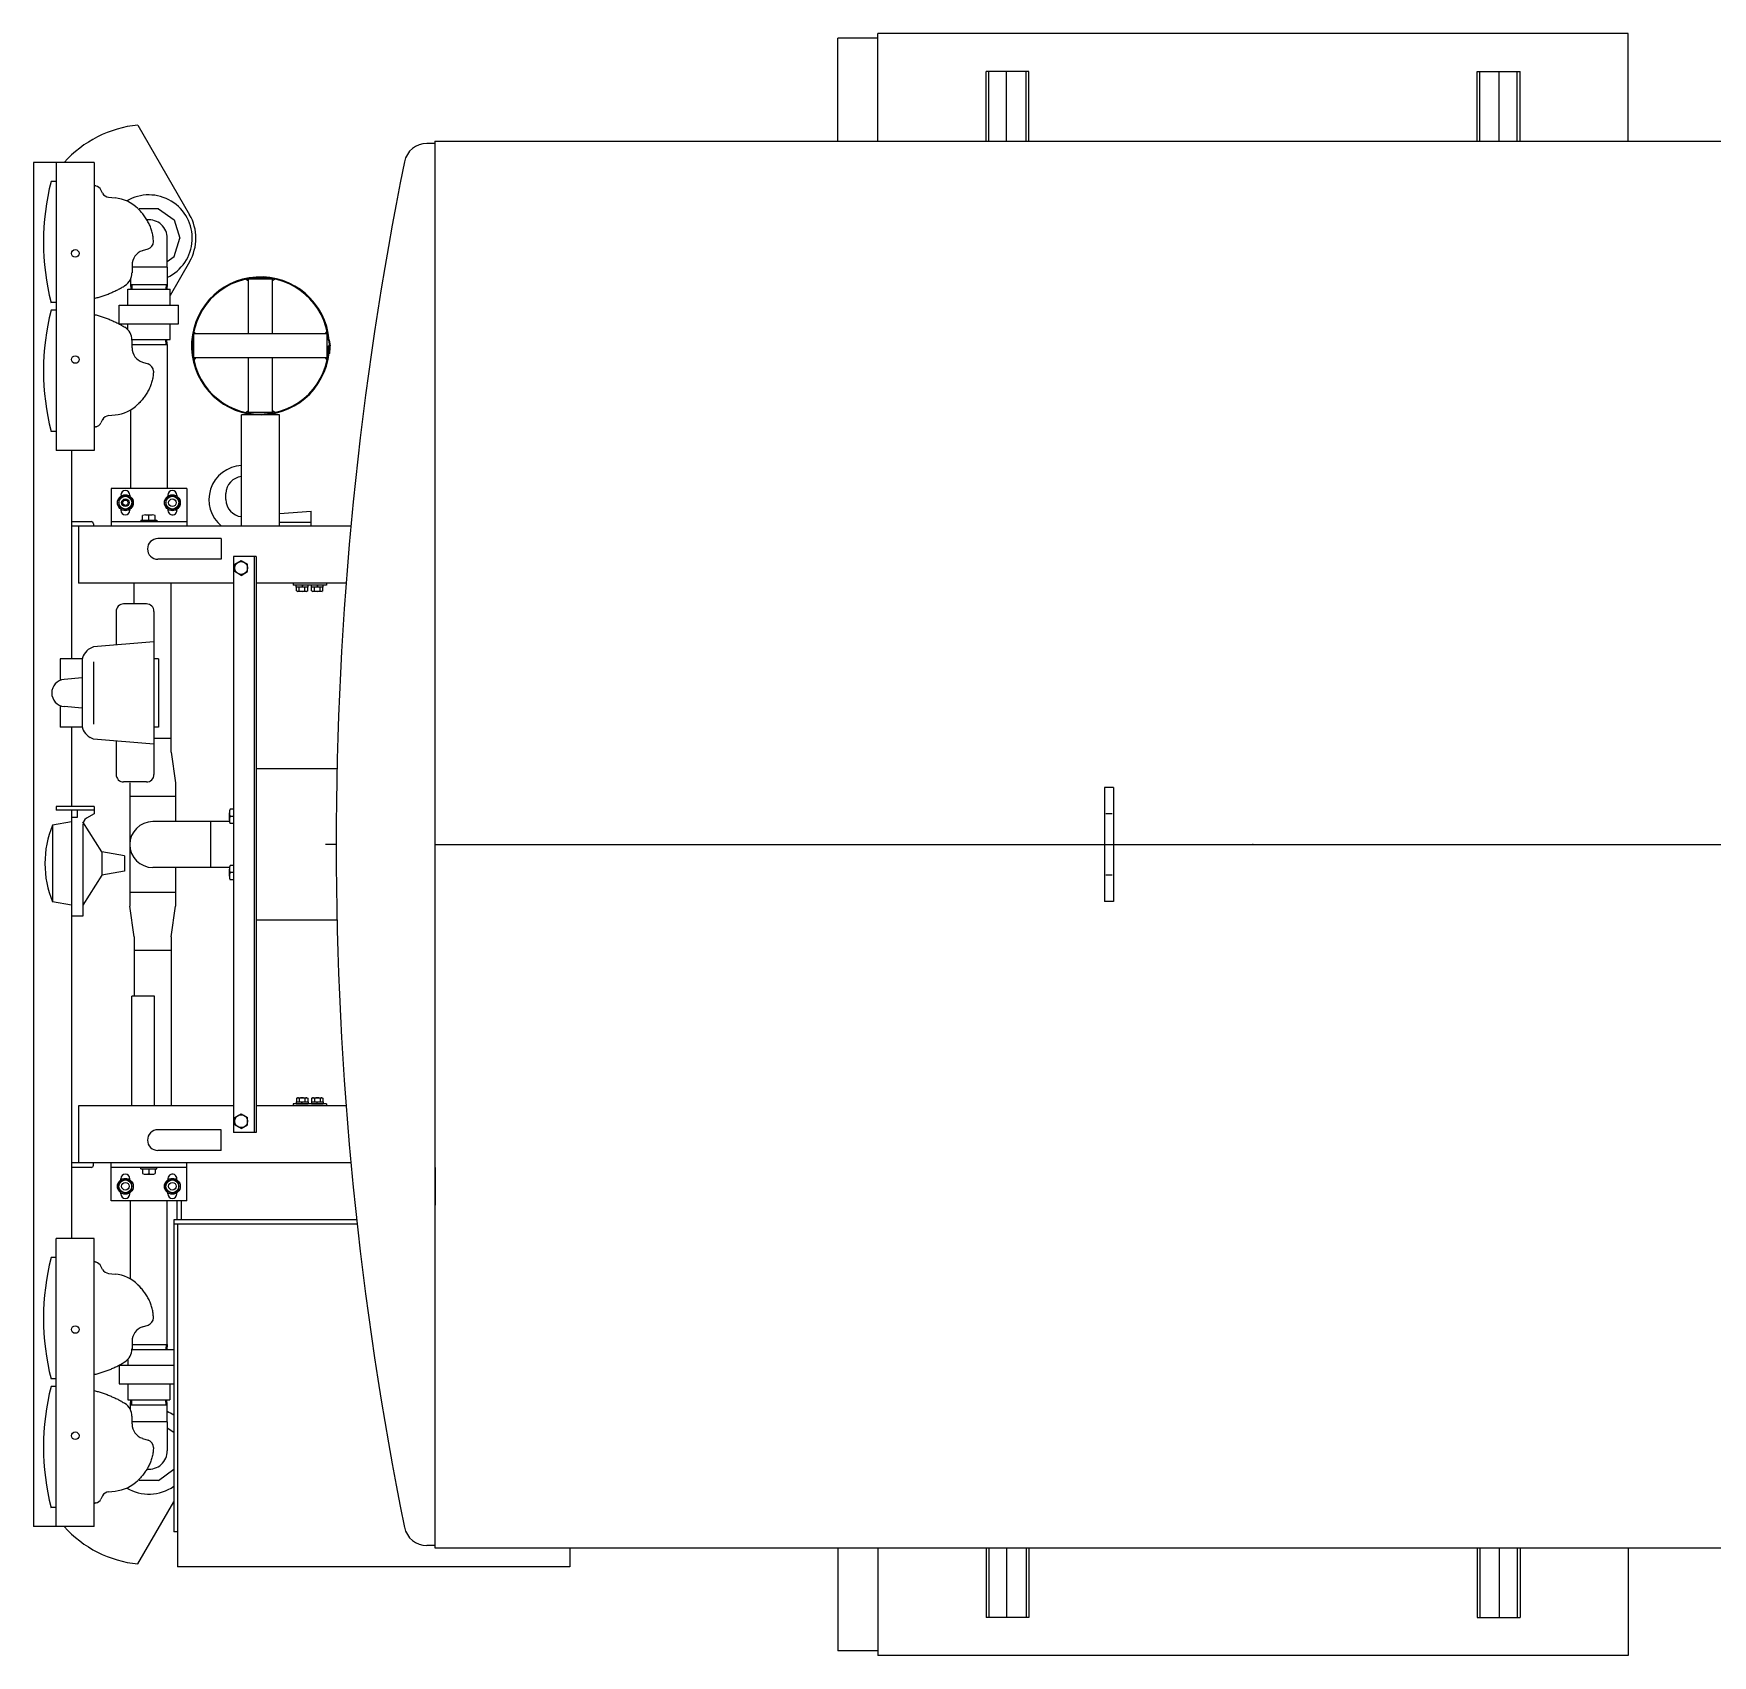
# Model space of a CAD drawing. Header units: millimetres. Extents: x 35403 to 155690, y 202798 to 276657.
# Drawn here: x 99191 to 101434, y 226722 to 228888 of the extents above; entities that cross this region are included whole.
import ezdxf

# ---------------------------------------------------------------- set-up
doc = ezdxf.new("R2010")
doc.units = ezdxf.units.MM

# ---------------------------------------------------------------- blocks, each defined once
blk = doc.blocks.new('A$C789A03EF')
for p, q in [((4.0483, 2.1673), (4.0483, 2.311)), ((4.0483, 2.311), (5.0505, 2.311)), ((5.0505, 2.1673), (5.0505, 2.311)), ((5.0505, 2.305), (5.1041, 2.305)), ((5.1041, 2.1673), (5.1041, 2.305)), ((4.1926, 2.1673), (4.1926, 2.2604)), ((4.2498, 2.2604), (4.1926, 2.2604)), ((4.1964, 2.1673), (4.1964, 2.2604)), ((4.2203, 2.1673), (4.2203, 2.2604)), ((4.2464, 2.1673), (4.2464, 2.2604)), ((4.2498, 2.1673), (4.2498, 2.2604)), ((4.8489, 2.1673), (4.8489, 2.2604)), ((4.8489, 2.2604), (4.9061, 2.2604)), ((4.8523, 2.1673), (4.8523, 2.2604)), ((4.8785, 2.1673), (4.8785, 2.2604)), ((4.9024, 2.1673), (4.9024, 2.2604)), ((4.9061, 2.1673), (4.9061, 2.2604)), ((5.462, 2.1926), (5.9864, 2.1926)), ((5.462, 2.1673), (5.462, 2.1926)), ((5.9864, 1.735), (5.9864, 2.1926)), ((6.0394, 2.1888), (5.9914, 2.1058)), ((5.6427, 2.1673), (2.9297, 2.1673)), ((5.6427, 0.2884), (5.6427, 2.1673)), ((5.6427, 2.1643), (5.6533, 2.1643)), ((5.9864, 2.146), (5.9914, 2.146)), ((5.9914, 1.729), (5.9914, 2.146)), ((6.0977, 2.1389), (6.1787, 2.1389)), ((6.0977, 2.1389), (6.0977, 1.7543)), ((6.1484, 2.1389), (6.1484, 1.7543)), ((6.1787, 0.3168), (6.1787, 2.1389)), ((6.1484, 2.1136), (6.1552, 2.1136)), ((6.0785, 2.0924), (6.0698, 2.0916)), ((6.0865, 2.0979), (6.0887, 2.1022)), ((6.0118, 2.0772), (5.9914, 2.0624)), ((6.0118, 2.0772), (6.0374, 2.0772)), ((6.0374, 2.0772), (6.0384, 2.0765)), ((6, 1.9991), (6, 2.0377)), ((6.033, 2.0211), (6.0256, 2.0235)), ((6, 2.0068), (5.9914, 2.013)), ((6, 1.9991), (6.0471, 1.9991)), ((6, 1.9991), (6, 1.9761)), ((6.0471, 2.0018), (6.0471, 1.9916)), ((6.0492, 1.9761), (6, 1.9761)), ((6.0002, 1.9761), (6.0004, 1.9696)), ((6.0017, 1.9761), (6.0019, 1.9696)), ((6.0475, 1.9761), (6.0473, 1.9696)), ((6.049, 1.9761), (6.0488, 1.9696)), ((6.0492, 1.9827), (6.0492, 1.9761)), ((6.0529, 1.9696), (5.9965, 1.9696)), ((5.9965, 1.9483), (5.9965, 1.9696)), ((6.0529, 1.9483), (6.0529, 1.9696)), ((6.1484, 1.9517), (6.1552, 1.9517)), ((6.0641, 1.9483), (5.9914, 1.9483)), ((6.0641, 1.9235), (6.0641, 1.9483)), ((6.1484, 1.9415), (6.1552, 1.9415)), ((6.0641, 1.9235), (5.9914, 1.9235)), ((6.0529, 1.9158), (6.0529, 1.9235)), ((6.0471, 1.9023), (5.9914, 1.9023)), ((6.0471, 1.8958), (6, 1.8958)), ((6, 1.8958), (6, 1.7036)), ((6.0002, 1.8958), (6.0004, 1.9023)), ((6.0017, 1.8958), (6.0019, 1.9023)), ((6.0471, 1.8914), (6.0471, 1.9016)), ((6.033, 1.8721), (6.0256, 1.8698)), ((6.0492, 1.8083), (6.0492, 1.7036)), ((6.0785, 1.8008), (6.0698, 1.8016)), ((6.0865, 1.7954), (6.0887, 1.791)), ((6.1484, 1.7796), (6.1552, 1.7796)), ((6.0977, 1.7543), (6.1484, 1.7543)), ((6.1281, 1.1818), (6.1281, 1.7543)), ((5.7463, 1.735), (5.9914, 1.735)), ((5.747, 1.729), (5.9914, 1.729)), ((5.9813, 1.7036), (5.9813, 1.729)), ((5.9874, 1.7036), (5.9874, 1.729)), ((5.6423, 1.6591), (5.6423, 1.7097)), ((5.974, 1.7036), (6.0752, 1.7036)), ((5.974, 1.7036), (5.974, 1.653)), ((5.9932, 1.6943), (5.9846, 1.6894)), ((5.9846, 1.6894), (5.9846, 1.6794)), ((5.9871, 1.6945), (5.9871, 1.6931)), ((5.9932, 1.6943), (6.0018, 1.6894)), ((5.9993, 1.6945), (5.9993, 1.6931)), ((6.0018, 1.6894), (6.0018, 1.6794)), ((6.056, 1.6943), (6.0474, 1.6894)), ((6.0474, 1.6894), (6.0474, 1.6794)), ((6.0499, 1.6945), (6.0499, 1.6931)), ((6.056, 1.6943), (6.0646, 1.6894)), ((6.062, 1.6945), (6.062, 1.6931)), ((6.0646, 1.6894), (6.0646, 1.6794)), ((6.0752, 1.7036), (6.0752, 1.653)), ((5.9846, 1.6794), (5.9932, 1.6745)), ((5.9871, 1.6757), (5.9871, 1.6743)), ((5.9932, 1.6745), (6.0018, 1.6794)), ((6.0352, 1.6611), (6.014, 1.6611)), ((6.014, 1.6611), (6.014, 1.6591)), ((6.016, 1.6611), (6.016, 1.6673)), ((6.0289, 1.6682), (6.0203, 1.6682)), ((6.0246, 1.6611), (6.0246, 1.6673)), ((6.0332, 1.6611), (6.0332, 1.6673)), ((6.0352, 1.6611), (6.0352, 1.6591)), ((6.0474, 1.6794), (6.056, 1.6745)), ((6.0499, 1.6757), (6.0499, 1.6743)), ((6.056, 1.6745), (6.0646, 1.6794)), ((6.062, 1.6757), (6.062, 1.6743)), ((5.7546, 1.653), (6.1281, 1.653)), ((5.974, 1.6591), (6.0752, 1.6591)), ((5.974, 1.653), (6.0752, 1.653)), ((6.0987, 1.6561), (6.0987, 1.653)), ((6.1018, 1.6591), (6.1281, 1.6591)), ((6.1185, 1.5771), (6.1185, 1.653)), ((5.9281, 1.6364), (5.9281, 1.6089)), ((5.9281, 1.6364), (6.0127, 1.6364)), ((5.8811, 1.6125), (5.9115, 1.6125)), ((5.8811, 0.8432), (5.8811, 1.6125)), ((5.8841, 0.8432), (5.8841, 1.6125)), ((5.9013, 1.6073), (5.8927, 1.6023)), ((5.8927, 1.6023), (5.8927, 1.5924)), ((5.9013, 1.6073), (5.9099, 1.6023)), ((5.9099, 1.6023), (5.9099, 1.5924)), ((5.9115, 0.8432), (5.9115, 1.6125)), ((5.9281, 1.6089), (6.0127, 1.6089)), ((5.761, 1.5771), (5.8811, 1.5771)), ((5.7875, 1.5741), (5.7875, 1.5771)), ((5.7875, 1.5741), (5.832, 1.5741)), ((5.8075, 1.5741), (5.7917, 1.5741)), ((5.7917, 1.5715), (5.7917, 1.5741)), ((5.8075, 1.5715), (5.7917, 1.5715)), ((5.792, 1.5667), (5.792, 1.5715)), ((5.7958, 1.5667), (5.7958, 1.5715)), ((5.7997, 1.5741), (5.7991, 1.5715)), ((5.8003, 1.5741), (5.7996, 1.5715)), ((5.8034, 1.5667), (5.8034, 1.5715)), ((5.8072, 1.5667), (5.8072, 1.5715)), ((5.8075, 1.5715), (5.8075, 1.5741)), ((5.8277, 1.5741), (5.812, 1.5741)), ((5.812, 1.5715), (5.812, 1.5741)), ((5.8277, 1.5715), (5.812, 1.5715)), ((5.8123, 1.5667), (5.8123, 1.5715)), ((5.8161, 1.5667), (5.8161, 1.5715)), ((5.82, 1.5741), (5.8193, 1.5715)), ((5.8205, 1.5741), (5.8199, 1.5715)), ((5.8236, 1.5667), (5.8236, 1.5715)), ((5.8274, 1.5667), (5.8274, 1.5715)), ((5.8277, 1.5715), (5.8277, 1.5741)), ((5.832, 1.5741), (5.832, 1.5771)), ((5.9013, 1.5874), (5.8927, 1.5924)), ((5.9099, 1.5924), (5.9013, 1.5874)), ((5.9115, 1.5771), (6.1185, 1.5771)), ((5.9949, 1.3511), (5.9949, 1.5771)), ((6.0173, 1.5771), (6.0173, 1.4303)), ((6.0476, 1.5771), (6.0476, 1.4303)), ((5.7933, 1.566), (5.792, 1.5667)), ((5.8059, 1.566), (5.7933, 1.566)), ((5.8072, 1.5667), (5.8059, 1.566)), ((5.8135, 1.566), (5.8123, 1.5667)), ((5.8262, 1.566), (5.8135, 1.566)), ((5.8274, 1.5667), (5.8262, 1.566)), ((6.0173, 1.4303), (6.0476, 1.4303)), ((6.0441, 1.3511), (6.0441, 1.4303)), ((5.9949, 1.3693), (6.0441, 1.3693)), ((5.9949, 1.3511), (5.9889, 1.3104)), ((6.0441, 1.3511), (6.0501, 1.3104)), ((5.7732, 1.3291), (5.8811, 1.3291)), ((6.1129, 1.3235), (6.1281, 1.3235)), ((6.1129, 1.2015), (6.1129, 1.3235)), ((4.7356, 1.3038), (4.7478, 1.3038)), ((4.7356, 1.1519), (4.7356, 1.3038)), ((4.7478, 1.1519), (4.7478, 1.3038)), ((5.9889, 1.2585), (5.9889, 1.3104)), ((6.0501, 1.1453), (6.0501, 1.3104)), ((6.0876, 1.2686), (6.1129, 1.3088)), ((6.1281, 1.3088), (6.1534, 1.3044)), ((6.1534, 1.2019), (6.1534, 1.3044)), ((5.9889, 1.2921), (6.0501, 1.2921)), ((4.7377, 1.2687), (4.7458, 1.2687)), ((5.9115, 1.2751), (5.9158, 1.2751)), ((5.9115, 1.2654), (5.9158, 1.2654)), ((5.9168, 1.2585), (6.0195, 1.2585)), ((5.917, 1.2702), (5.917, 1.2606)), ((5.9424, 1.1972), (5.9424, 1.2585)), ((6.0572, 1.2633), (6.0876, 1.2686)), ((6.0572, 1.243), (6.0572, 1.2633)), ((6.0876, 1.2377), (6.0876, 1.2686)), ((5.9115, 1.2558), (5.9158, 1.2558)), ((6.0572, 1.243), (6.0876, 1.2377)), ((6.0876, 1.2377), (6.1129, 1.1975)), ((5.6427, 1.2279), (3.494, 1.2279)), ((4.7478, 1.2279), (4.7356, 1.2279)), ((5.7743, 1.2279), (5.7884, 1.2279)), ((5.9115, 1.1999), (5.9158, 1.1999)), ((5.9115, 1.1903), (5.9158, 1.1903)), ((5.9168, 1.1972), (6.0195, 1.1972)), ((5.917, 1.1951), (5.917, 1.1855)), ((5.9889, 1.1453), (5.9889, 1.1972)), ((6.0977, 1.1869), (6.1079, 1.1927)), ((6.1205, 1.1818), (6.1205, 1.1919)), ((6.1205, 1.1919), (6.1281, 1.1919)), ((6.1281, 1.1975), (6.1534, 1.2019)), ((4.7377, 1.187), (4.7458, 1.187)), ((5.9115, 1.1807), (5.9158, 1.1807)), ((6.0977, 1.1772), (6.0977, 1.1869)), ((6.0977, 1.1818), (6.1484, 1.1818)), ((6.0977, 1.1772), (6.1484, 1.1772)), ((6.1281, 1.0709), (6.1281, 1.1772)), ((6.1484, 1.1772), (6.1484, 1.1818)), ((4.7356, 1.1519), (4.7478, 1.1519)), ((5.9889, 1.1636), (6.0501, 1.1636)), ((5.9949, 1.1047), (5.9889, 1.1453)), ((6.0279, 1.1443), (6.0583, 1.1443)), ((5.7732, 1.1266), (5.8811, 1.1266)), ((6.0178, 0.9166), (6.0178, 1.1342)), ((6.0684, 1.0896), (6.0684, 1.1342)), ((5.9949, 1.1047), (5.9949, 0.8786)), ((5.9949, 1.0864), (6.0178, 1.0864)), ((6.0178, 1.0937), (6.0987, 1.0871)), ((6.0987, 1.0871), (6.1032, 1.0848)), ((6.0117, 1.0709), (6.0178, 1.0709)), ((6.0117, 0.9798), (6.0117, 1.0709)), ((6.0987, 0.9839), (6.0987, 1.0669)), ((6.1135, 1.0709), (6.1433, 1.0709)), ((6.1139, 0.9839), (6.1139, 1.0669)), ((6.1433, 1.0422), (6.1433, 1.0709)), ((6.1139, 1.0456), (6.1378, 1.0435)), ((6.1139, 1.0051), (6.1378, 1.0072)), ((6.1433, 0.9798), (6.1433, 1.0086)), ((6.0117, 0.9798), (6.0178, 0.9798)), ((6.0987, 0.9636), (6.1032, 0.966)), ((6.1135, 0.9798), (6.1433, 0.9798)), ((6.1281, 0.7014), (6.1281, 0.9798)), ((6.0178, 0.9571), (6.0987, 0.9636)), ((6.0684, 0.9166), (6.0684, 0.9612)), ((6.0279, 0.9064), (6.0583, 0.9064)), ((6.0441, 0.9064), (6.0441, 0.8786)), ((5.761, 0.8786), (5.8811, 0.8786)), ((5.7875, 0.8786), (5.7875, 0.8816)), ((5.7875, 0.8816), (5.832, 0.8816)), ((5.7917, 0.8842), (5.8075, 0.8842)), ((5.7917, 0.8842), (5.7917, 0.8816)), ((5.7917, 0.8816), (5.8075, 0.8816)), ((5.792, 0.889), (5.7933, 0.8897)), ((5.792, 0.889), (5.792, 0.8842)), ((5.7933, 0.8897), (5.8059, 0.8897)), ((5.7958, 0.889), (5.7958, 0.8842)), ((5.7989, 0.8816), (5.7996, 0.8842)), ((5.7995, 0.8816), (5.8001, 0.8842)), ((5.8034, 0.889), (5.8034, 0.8842)), ((5.8059, 0.8897), (5.8072, 0.889)), ((5.8072, 0.889), (5.8072, 0.8842)), ((5.8075, 0.8842), (5.8075, 0.8816)), ((5.812, 0.8842), (5.8277, 0.8842)), ((5.812, 0.8842), (5.812, 0.8816)), ((5.812, 0.8816), (5.8277, 0.8816)), ((5.8123, 0.889), (5.8135, 0.8897)), ((5.8123, 0.889), (5.8123, 0.8842)), ((5.8135, 0.8897), (5.8262, 0.8897)), ((5.8161, 0.889), (5.8161, 0.8842)), ((5.8192, 0.8816), (5.8199, 0.8842)), ((5.8197, 0.8816), (5.8204, 0.8842)), ((5.8236, 0.889), (5.8236, 0.8842)), ((5.8262, 0.8897), (5.8274, 0.889)), ((5.8274, 0.889), (5.8274, 0.8842)), ((5.8277, 0.8842), (5.8277, 0.8816)), ((5.832, 0.8786), (5.832, 0.8816)), ((5.9115, 0.8786), (6.1185, 0.8786)), ((6.1185, 0.8027), (6.1185, 0.8786)), ((5.9013, 0.8683), (5.8927, 0.8633)), ((5.8927, 0.8633), (5.8927, 0.8534)), ((5.9013, 0.8484), (5.8927, 0.8534)), ((5.9013, 0.8683), (5.9099, 0.8633)), ((5.9099, 0.8534), (5.9013, 0.8484)), ((5.9099, 0.8633), (5.9099, 0.8534)), ((5.8811, 0.8432), (5.9115, 0.8432)), ((5.9281, 0.8193), (5.9281, 0.8468)), ((5.9281, 0.8468), (6.0127, 0.8468)), ((5.9281, 0.8193), (6.0127, 0.8193)), ((5.6423, 0.7966), (5.6423, 0.746)), ((5.7546, 0.8027), (6.1281, 0.8027)), ((5.8077, 0.8027), (5.8077, 0.7824)), ((5.8077, 0.7976), (5.8502, 0.7976)), ((5.8502, 0.7856), (5.8077, 0.7824)), ((5.8502, 0.8027), (5.8502, 0.6539)), ((5.9008, 0.8027), (5.9008, 0.6539)), ((5.9689, 0.8027), (6.0701, 0.8027)), ((5.974, 0.7521), (5.974, 0.8027)), ((5.974, 0.7966), (6.0752, 0.7966)), ((6.014, 0.7946), (6.014, 0.7966)), ((6.0352, 0.7946), (6.014, 0.7946)), ((6.016, 0.7946), (6.016, 0.7884)), ((6.0289, 0.7875), (6.0203, 0.7875)), ((6.0246, 0.7946), (6.0246, 0.7884)), ((6.0332, 0.7946), (6.0332, 0.7884)), ((6.0352, 0.7946), (6.0352, 0.7966)), ((6.0752, 0.7521), (6.0752, 0.8027)), ((6.0987, 0.7996), (6.0987, 0.8027)), ((6.1018, 0.7966), (6.1281, 0.7966)), ((5.9216, 0.7672), (5.9216, 0.7591)), ((5.9846, 0.7763), (5.9932, 0.7812)), ((5.9846, 0.7663), (5.9846, 0.7763)), ((5.9932, 0.7614), (5.9846, 0.7663)), ((5.9871, 0.78), (5.9871, 0.7814)), ((5.9932, 0.7812), (6.0018, 0.7763)), ((5.9932, 0.7614), (6.0018, 0.7663)), ((5.9993, 0.78), (5.9993, 0.7814)), ((6.0018, 0.7663), (6.0018, 0.7763)), ((6.0474, 0.7763), (6.056, 0.7812)), ((6.0474, 0.7663), (6.0474, 0.7763)), ((6.056, 0.7614), (6.0474, 0.7663)), ((6.0499, 0.78), (6.0499, 0.7814)), ((6.056, 0.7812), (6.0646, 0.7763)), ((6.056, 0.7614), (6.0646, 0.7663)), ((6.062, 0.78), (6.062, 0.7814)), ((6.0646, 0.7663), (6.0646, 0.7763)), ((5.974, 0.7521), (6.0752, 0.7521)), ((5.9871, 0.7612), (5.9871, 0.7626)), ((5.9993, 0.7612), (5.9993, 0.7626)), ((6, 0.5599), (6, 0.7521)), ((6.0492, 0.6474), (6.0492, 0.7521)), ((6.0499, 0.7612), (6.0499, 0.7626)), ((6.0977, 0.3168), (6.0977, 0.7014)), ((6.0977, 0.7014), (6.1484, 0.7014)), ((6.1484, 0.3168), (6.1484, 0.7014)), ((6.1484, 0.6761), (6.1552, 0.6761)), ((5.8502, 0.6539), (5.9008, 0.6539)), ((5.8564, 0.6508), (5.8593, 0.6484)), ((5.8593, 0.6508), (5.8593, 0.5779)), ((5.8593, 0.6508), (5.8917, 0.6508)), ((5.8917, 0.6508), (5.8917, 0.5779)), ((5.8917, 0.6484), (5.8947, 0.6508)), ((6.0785, 0.6549), (6.0698, 0.6541)), ((6.0865, 0.6603), (6.0887, 0.6647)), ((6.033, 0.5836), (6.0256, 0.5859)), ((5.7837, 0.5541), (5.7824, 0.5617)), ((5.7829, 0.5719), (5.784, 0.5719)), ((5.7834, 0.5617), (5.7844, 0.5617)), ((5.7847, 0.5543), (5.7834, 0.5617)), ((5.7864, 0.5779), (5.9646, 0.5779)), ((5.7864, 0.5779), (5.7864, 0.5455)), ((5.7889, 0.5779), (5.7865, 0.5809)), ((5.9622, 0.5779), (5.9646, 0.5809)), ((5.9646, 0.5779), (5.9646, 0.5455)), ((6.0471, 0.5643), (6.0471, 0.5541)), ((5.7864, 0.5455), (5.9646, 0.5455)), ((5.7889, 0.5455), (5.7865, 0.5426)), ((5.8593, 0.5455), (5.8593, 0.4727)), ((5.8917, 0.5455), (5.8917, 0.4727)), ((5.9622, 0.5455), (5.9646, 0.5426)), ((5.9962, 0.5534), (5.9962, 0.5322)), ((6.0471, 0.5534), (5.9962, 0.5534)), ((6.0471, 0.5599), (6, 0.5599)), ((6.0002, 0.5599), (6.0004, 0.5534)), ((6.0017, 0.5599), (6.0019, 0.5534)), ((6.0529, 0.5399), (6.0529, 0.5322)), ((6.0641, 0.5322), (5.9851, 0.5322)), ((5.9851, 0.5322), (5.9851, 0.5074)), ((6.0641, 0.5322), (6.0641, 0.5074)), ((5.9702, 0.4494), (5.9962, 0.4944)), ((6.0641, 0.5074), (5.9851, 0.5074)), ((5.9962, 0.5074), (5.9962, 0.4861)), ((6.0529, 0.5074), (6.0529, 0.4861)), ((6.1484, 0.5142), (6.1552, 0.5142)), ((6.1484, 0.504), (6.1552, 0.504)), ((5.8564, 0.4727), (5.8593, 0.4751)), ((5.8593, 0.4727), (5.8917, 0.4727)), ((5.8947, 0.4727), (5.8917, 0.4751)), ((6.0529, 0.4861), (5.9962, 0.4861)), ((6.0492, 0.4796), (6, 0.4796)), ((6, 0.4566), (6, 0.4796)), ((6.0002, 0.4796), (6.0004, 0.4861)), ((6.0017, 0.4796), (6.0019, 0.4861)), ((6.0475, 0.4796), (6.0473, 0.4861)), ((6.049, 0.4796), (6.0488, 0.4861)), ((6.0492, 0.473), (6.0492, 0.4796)), ((6, 0.4489), (5.991, 0.4424)), ((6, 0.4566), (6.0471, 0.4566)), ((6, 0.4566), (6, 0.418)), ((6.0471, 0.4539), (6.0471, 0.4641)), ((5.991, 0.4424), (5.9831, 0.418)), ((6.033, 0.4346), (6.0256, 0.4323)), ((5.991, 0.3936), (5.9831, 0.418)), ((6.0394, 0.2669), (5.9702, 0.3866)), ((6.0118, 0.3785), (5.991, 0.3936)), ((6.0118, 0.3785), (6.0374, 0.3785)), ((6.0374, 0.3785), (6.0384, 0.3792)), ((6.0785, 0.3633), (6.0698, 0.3641)), ((6.0865, 0.3579), (6.0887, 0.3535)), ((6.1484, 0.3421), (6.1552, 0.3421)), ((6.0977, 0.3168), (6.1787, 0.3168)), ((5.6427, 0.2884), (2.9297, 0.2884)), ((4.0483, 0.2884), (4.0483, 0.1447)), ((4.1926, 0.2884), (4.1926, 0.1953)), ((4.1964, 0.2884), (4.1964, 0.1953)), ((4.2203, 0.2884), (4.2203, 0.1953)), ((4.2464, 0.2884), (4.2464, 0.1953)), ((4.2498, 0.2884), (4.2498, 0.1953)), ((4.8489, 0.2884), (4.8489, 0.1953)), ((4.8523, 0.2884), (4.8523, 0.1953)), ((4.8785, 0.2884), (4.8785, 0.1953)), ((4.9024, 0.2884), (4.9024, 0.1953)), ((4.9061, 0.2884), (4.9061, 0.1953)), ((5.0505, 0.2884), (5.0505, 0.1447)), ((5.1041, 0.2884), (5.1041, 0.1507)), ((5.6427, 0.2914), (5.6533, 0.2914)), ((4.2498, 0.1953), (4.1926, 0.1953)), ((4.8489, 0.1953), (4.9061, 0.1953)), ((4.0483, 0.1447), (5.0505, 0.1447)), ((5.0505, 0.1507), (5.1041, 0.1507))]:
    blk.add_line(p, q)
for points in [[(6.0951, 2.1073, -0.000005), (6.0952, 2.1074, -0.000005), (6.0954, 2.1074, -0.000005), (6.0956, 2.1075, -0.000005), (6.0957, 2.1075, -0.000005), (6.0959, 2.1076, -0.000005), (6.0961, 2.1076, -0.000005), (6.0963, 2.1077, -0.000005), (6.0964, 2.1077, -0.000005), (6.0966, 2.1078, -0.000005), (6.0968, 2.1078, -0.000005), (6.0969, 2.1078, -0.000005), (6.0971, 2.1079, -0.000005), (6.0973, 2.1079, -0.000005), (6.0974, 2.108, -0.000005), (6.0976, 2.108, -0.000005), (6.0978, 2.1081)], [(6.0186, 2.0332, -0.014738), (6.0187, 2.0363, -0.014645), (6.019, 2.0394, -0.014468), (6.0195, 2.0424, -0.014215), (6.0201, 2.0455, -0.013712), (6.021, 2.0484, -0.013364), (6.0219, 2.0514, -0.012974), (6.0231, 2.0542, -0.012552), (6.0244, 2.057, -0.012108), (6.0258, 2.0598, -0.011651), (6.0273, 2.0625, -0.011192), (6.029, 2.0651, -0.010735), (6.0308, 2.0676, -0.010288), (6.0327, 2.0701, -0.009854), (6.0347, 2.0725, -0.009437), (6.0368, 2.0748, -0.0089), (6.0389, 2.077)], [(6.0977, 1.9573, -0.004137), (6.095, 1.958, -0.004204), (6.0923, 1.9587, -0.004275), (6.0897, 1.9595, -0.004353), (6.087, 1.9604, -0.004436), (6.0843, 1.9613, -0.004526), (6.0817, 1.9622, -0.004622), (6.0791, 1.9632, -0.004725), (6.0765, 1.9643, -0.004835), (6.0739, 1.9654, -0.004954), (6.0714, 1.9665, -0.005081), (6.0688, 1.9677, -0.005217), (6.0663, 1.9689, -0.005362), (6.0638, 1.9702, -0.005518), (6.0614, 1.9716, -0.005684), (6.059, 1.973, -0.005861), (6.0566, 1.9744)], [(6.0977, 1.9359, 0.004137), (6.095, 1.9352, 0.004204), (6.0923, 1.9345, 0.004275), (6.0897, 1.9337, 0.004353), (6.087, 1.9328, 0.004436), (6.0843, 1.9319, 0.004526), (6.0817, 1.931, 0.004622), (6.0791, 1.93, 0.004725), (6.0765, 1.929, 0.004835), (6.0739, 1.9279, 0.004954), (6.0714, 1.9267, 0.005081), (6.0688, 1.9255, 0.005217), (6.0663, 1.9243, 0.005362), (6.0638, 1.923, 0.005518), (6.0614, 1.9216, 0.005684), (6.059, 1.9202, 0.005861), (6.0566, 1.9188)], [(6.0186, 1.86, 0.014738), (6.0187, 1.8569, 0.014645), (6.019, 1.8538, 0.014468), (6.0195, 1.8508, 0.014215), (6.0201, 1.8477, 0.013712), (6.021, 1.8448, 0.013364), (6.0219, 1.8419, 0.012974), (6.0231, 1.839, 0.012552), (6.0244, 1.8362, 0.012108), (6.0258, 1.8334, 0.011652), (6.0273, 1.8307, 0.011192), (6.029, 1.8281, 0.010736), (6.0308, 1.8256, 0.010288), (6.0327, 1.8231, 0.009855), (6.0347, 1.8207, 0.009437), (6.0368, 1.8184, 0.0089), (6.0389, 1.8162)], [(6.0951, 1.7859, -0.000003), (6.0952, 1.7858, -0.000003), (6.0954, 1.7858, -0.000003), (6.0956, 1.7857, -0.000003), (6.0957, 1.7857, -0.000003), (6.0959, 1.7856, -0.000003), (6.0961, 1.7856, -0.000003), (6.0963, 1.7856, -0.000003), (6.0964, 1.7855, -0.000003), (6.0966, 1.7855, -0.000003), (6.0968, 1.7854, -0.000003), (6.0969, 1.7854, -0.000003), (6.0971, 1.7853, -0.000003), (6.0973, 1.7853, -0.000003), (6.0974, 1.7852, -0.000003), (6.0976, 1.7852, -0.000003), (6.0978, 1.7852)], [(6.0951, 0.6698, -0.000005), (6.0952, 0.6699, -0.000005), (6.0954, 0.6699, -0.000005), (6.0956, 0.67, -0.000005), (6.0957, 0.67, -0.000005), (6.0959, 0.6701, -0.000005), (6.0961, 0.6701, -0.000005), (6.0963, 0.6702, -0.000005), (6.0964, 0.6702, -0.000005), (6.0966, 0.6702, -0.000005), (6.0968, 0.6703, -0.000005), (6.0969, 0.6703, -0.000005), (6.0971, 0.6704, -0.000005), (6.0973, 0.6704, -0.000005), (6.0974, 0.6705, -0.000005), (6.0976, 0.6705, -0.000005), (6.0978, 0.6706)], [(6.0186, 0.5957, -0.014738), (6.0187, 0.5988, -0.014645), (6.019, 0.6019, -0.014468), (6.0195, 0.6049, -0.014215), (6.0201, 0.608, -0.013712), (6.021, 0.6109, -0.013364), (6.0219, 0.6138, -0.012974), (6.0231, 0.6167, -0.012552), (6.0244, 0.6195, -0.012108), (6.0258, 0.6223, -0.011652), (6.0273, 0.625, -0.011192), (6.029, 0.6276, -0.010736), (6.0308, 0.6301, -0.010288), (6.0327, 0.6326, -0.009855), (6.0347, 0.635, -0.009437), (6.0368, 0.6373, -0.0089), (6.0389, 0.6395)], [(6.0977, 0.5198, -0.004137), (6.095, 0.5205, -0.004204), (6.0923, 0.5212, -0.004275), (6.0897, 0.522, -0.004353), (6.087, 0.5229, -0.004436), (6.0843, 0.5238, -0.004526), (6.0817, 0.5247, -0.004622), (6.0791, 0.5257, -0.004725), (6.0765, 0.5268, -0.004835), (6.0739, 0.5278, -0.004954), (6.0714, 0.529, -0.005081), (6.0688, 0.5302, -0.005217), (6.0663, 0.5314, -0.005362), (6.0638, 0.5327, -0.005518), (6.0614, 0.5341, -0.005684), (6.059, 0.5355, -0.005861), (6.0566, 0.5369)], [(6.0977, 0.4984, 0.004137), (6.095, 0.4977, 0.004204), (6.0923, 0.497, 0.004275), (6.0897, 0.4962, 0.004353), (6.087, 0.4953, 0.004436), (6.0843, 0.4944, 0.004526), (6.0817, 0.4935, 0.004622), (6.0791, 0.4925, 0.004725), (6.0765, 0.4914, 0.004835), (6.0739, 0.4904, 0.004954), (6.0714, 0.4892, 0.005081), (6.0688, 0.488, 0.005217), (6.0663, 0.4868, 0.005362), (6.0638, 0.4855, 0.005518), (6.0614, 0.4841, 0.005684), (6.059, 0.4827, 0.005861), (6.0566, 0.4813)], [(6.0186, 0.4225, 0.014738), (6.0187, 0.4194, 0.014645), (6.019, 0.4163, 0.014468), (6.0195, 0.4133, 0.014215), (6.0201, 0.4102, 0.013711), (6.021, 0.4073, 0.013364), (6.0219, 0.4044, 0.012974), (6.0231, 0.4015, 0.012552), (6.0244, 0.3987, 0.012107), (6.0258, 0.3959, 0.011651), (6.0273, 0.3932, 0.011192), (6.029, 0.3906, 0.010735), (6.0308, 0.3881, 0.010288), (6.0327, 0.3856, 0.009854), (6.0347, 0.3832, 0.009437), (6.0368, 0.3809, 0.0089), (6.0389, 0.3787)], [(6.0951, 0.3484, -0.000003), (6.0952, 0.3483, -0.000003), (6.0954, 0.3483, -0.000003), (6.0956, 0.3482, -0.000003), (6.0957, 0.3482, -0.000003), (6.0959, 0.3481, -0.000003), (6.0961, 0.3481, -0.000003), (6.0963, 0.348, -0.000003), (6.0964, 0.348, -0.000003), (6.0966, 0.348, -0.000003), (6.0968, 0.3479, -0.000003), (6.0969, 0.3479, -0.000003), (6.0971, 0.3478, -0.000003), (6.0973, 0.3478, -0.000003), (6.0974, 0.3477, -0.000003), (6.0976, 0.3477, -0.000003), (6.0978, 0.3476)]]:
    blk.add_lwpolyline(points, format="xyb")
for centre, radius in [((6.123, 2.0175), 0.00506), ((6.123, 1.8757), 0.00506), ((5.9932, 1.6844), 0.0106), ((5.9932, 1.6844), 0.0086), ((5.9932, 1.6844), 0.00506), ((6.056, 1.6844), 0.0106), ((6.056, 1.6844), 0.0086), ((6.056, 1.6844), 0.00506), ((5.9013, 1.5974), 0.0086), ((5.9013, 0.8584), 0.0086), ((5.9932, 0.7713), 0.0106), ((5.9932, 0.7713), 0.0086), ((5.9932, 0.7713), 0.00506), ((6.056, 0.7713), 0.0106), ((6.056, 0.7713), 0.0086), ((6.056, 0.7713), 0.00506), ((6.056, 0.7713), 0.00354), ((6.123, 0.58), 0.00506), ((6.123, 0.4382), 0.00506)]:
    blk.add_circle(centre, radius)
for centre, radius, start, end in [((6.0246, 2.0377), 0.1518, 41.8104, 84.4144), ((5.6533, 2.1339), 0.0304, 11.4185, 90), ((1.1674, 1.2279), 4.6069, 348.5815, 11.4185), ((5.8364, 2.0327), 0.329, 345.75, 14.25), ((6.0246, 2.0377), 0.0579, 59.2811, 124.9503), ((6.0747, 2.0412), 0.0506, 95.6307, 134.4736), ((6.0775, 2.1025), 0.0101, 275.6307, 332.5957), ((6.0977, 2.0976), 0.0101, 105.2244, 152.5957), ((6.0246, 2.0377), 0.0246, 83.9995, 180), ((6.0287, 2.0331), 0.0101, 179.4179, 252.2842), ((6.0269, 2.0018), 0.0202, 0, 72.2842), ((6.0246, 2.0377), 0.0579, 235.0497, 244.8369), ((6.0674, 1.9916), 0.0202, 180, 237.8789), ((5.8364, 1.8606), 0.329, 345.75, 14.25), ((6.0674, 1.9016), 0.0202, 122.1211, 180), ((6.0269, 1.8914), 0.0202, 287.7158, 0), ((6.0287, 1.8601), 0.0101, 107.7158, 180.5821), ((6.0747, 1.852), 0.0506, 225.5264, 264.3693), ((6.0775, 1.7907), 0.0101, 27.4043, 84.3693), ((6.0977, 1.7956), 0.0101, 207.4043, 254.7756), ((5.9932, 1.6945), 0.00607, 0, 180), ((6.056, 1.6945), 0.00607, 0, 180), ((5.9932, 1.6743), 0.00607, 180, 12.3913), ((6.0203, 1.6575), 0.0107, 66.2186, 113.7813), ((6.0289, 1.6575), 0.0107, 66.2186, 113.7813), ((6.056, 1.6743), 0.00607, 180, 0), ((6.1018, 1.6561), 0.00304, 90, 180), ((6.0127, 1.6227), 0.0138, 270, 90), ((5.7917, 1.5761), 0.0102, 278.701, 293.5033), ((5.7996, 1.5762), 0.0102, 248.2132, 291.7868), ((5.8075, 1.5761), 0.0102, 246.4967, 261.2991), ((5.812, 1.5761), 0.0102, 278.701, 293.5033), ((5.8199, 1.5762), 0.0102, 248.2132, 291.7868), ((5.8277, 1.5761), 0.0102, 246.4967, 261.2991), ((6.0289, 1.2532), 0.1346, 337.638, 22.362), ((5.9063, 1.2702), 0.0107, 333.3319, 26.6681), ((5.9063, 1.2606), 0.0107, 333.3319, 26.6681), ((6.0195, 1.2279), 0.0306, 270, 90), ((5.9063, 1.1951), 0.0107, 333.3319, 26.6681), ((5.9063, 1.1855), 0.0107, 333.3319, 26.6681), ((6.1028, 1.2015), 0.0101, 300, 0), ((6.0279, 1.1342), 0.0101, 90, 180), ((6.0583, 1.1342), 0.0101, 0, 90), ((6.0937, 1.0669), 0.0202, 0, 61.9287), ((6.1362, 1.0254), 0.0182, 275.0001, 84.9999), ((6.0937, 0.9839), 0.0202, 298.0716, 0), ((6.0279, 0.9166), 0.0101, 180, 270), ((6.0583, 0.9166), 0.0101, 270, 0), ((5.7917, 0.8796), 0.0102, 66.4967, 81.2991), ((5.7996, 0.8795), 0.0102, 68.2132, 111.7868), ((5.8075, 0.8796), 0.0102, 98.701, 113.5033), ((5.812, 0.8796), 0.0102, 66.4967, 81.2991), ((5.8199, 0.8795), 0.0102, 68.2132, 111.7868), ((5.8277, 0.8796), 0.0102, 98.701, 113.5033), ((6.0127, 0.833), 0.0138, 270, 90), ((5.8988, 0.7672), 0.0456, 272.5484, 51.0575), ((5.8988, 0.7672), 0.0228, 0, 84.898), ((5.9932, 0.7814), 0.00607, 347.6087, 180), ((6.0203, 0.7982), 0.0107, 246.2186, 293.7814), ((6.0289, 0.7982), 0.0107, 246.2186, 293.7814), ((6.056, 0.7814), 0.00607, 0, 180), ((6.1018, 0.7996), 0.00304, 180, 270), ((5.8988, 0.7591), 0.0228, 275.102, 0), ((5.9932, 0.7612), 0.00607, 180, 0), ((6.056, 0.7612), 0.00607, 180, 0), ((5.8364, 0.5951), 0.329, 345.75, 14.25), ((5.8755, 0.5617), 0.0921, 184.745, 180), ((5.8755, 0.5617), 0.0911, 90, 180), ((5.8755, 0.5617), 0.0911, 184.7158, 90), ((6.0747, 0.6037), 0.0506, 95.6307, 134.4736), ((6.0775, 0.665), 0.0101, 275.6307, 332.5957), ((6.0977, 0.6601), 0.0101, 105.2244, 152.5957), ((6.0287, 0.5956), 0.0101, 179.4179, 252.2842), ((6.0269, 0.5643), 0.0202, 0, 72.2842), ((5.8755, 0.5617), 0.0931, 173.7599, 180.0546), ((6.0674, 0.5541), 0.0202, 180, 237.8789), ((5.8364, 0.4231), 0.329, 345.75, 14.25), ((6.0674, 0.4641), 0.0202, 122.1211, 180), ((6.0246, 0.418), 0.0628, 150, 210), ((6.0246, 0.418), 0.0579, 115.1631, 300.7186), ((6.0269, 0.4539), 0.0202, 287.7158, 0), ((6.0287, 0.4226), 0.0101, 107.7158, 180.5821), ((6.0246, 0.418), 0.0246, 180, 276.0008), ((6.0747, 0.4145), 0.0506, 225.5264, 264.3693), ((6.0775, 0.3532), 0.0101, 27.4043, 84.3693), ((6.0977, 0.3581), 0.0101, 207.4043, 254.7756), ((5.6533, 0.3218), 0.0304, 270, 348.5815), ((6.0246, 0.418), 0.1518, 275.5856, 318.1896)]:
    blk.add_arc(centre, radius, start, end)
blk.add_point((4.5494, 1.2279))
blk = doc.blocks.new('A$C5F68686A')
at = {"xscale": 1000, "yscale": 1000, "zscale": 1000, "rotation": 180}
blk.add_blockref('A$C789A03EF', (6178.7, 2491.1), dxfattribs=at)

msp = doc.modelspace()

# ---------------------------------------------------------------- block references
msp.add_blockref('A$C5F68686A', (99190.7, 226541.7))

doc.saveas('drawing.dxf')
